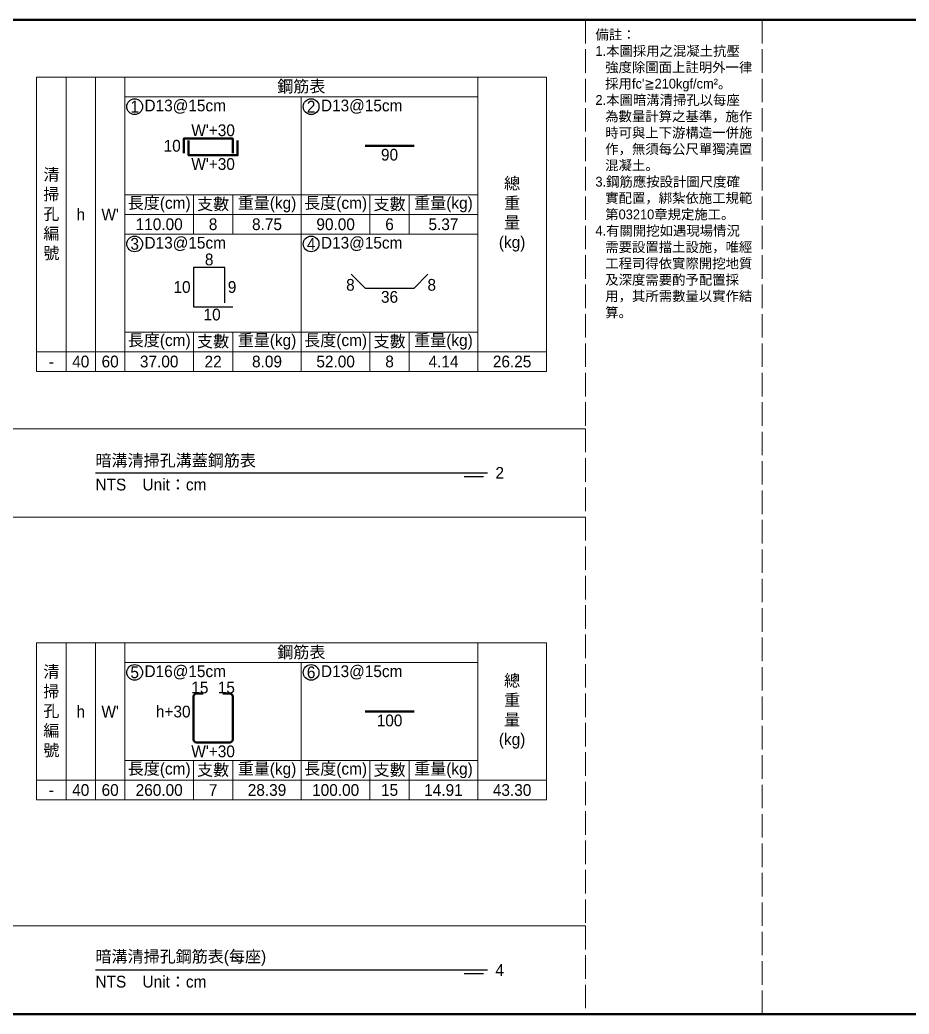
# Model space of a CAD drawing. Extents: x -7340 to 3675, y -3342 to 777.
# Drawn here: x -3019 to -2565, y -507 to 0 of the extents above; entities that cross this region are included whole.
import ezdxf

# ---------------------------------------------------------------- set-up
doc = ezdxf.new("R2010")
doc.units = 0
doc.header["$MEASUREMENT"] = 0
doc.linetypes.add('ACAD_ISO02W100', pattern=[15, 12, -3])
for name, color, linetype, lineweight in [('一、1.基本-圖框', 7, 'Continuous', 20), ('一、3.基本-變更', 1, 'Continuous', 50), ('二、5.繪圖-鋼筋', 60, 'Continuous', 50)]:
    doc.layers.add(name, color=color, linetype=linetype, lineweight=lineweight)
doc.layers.add('一、4.基本-隱藏', color=9, linetype='ACAD_ISO02W100', lineweight=20, plot=False)
doc.layers.add('三、1.文字-說明文字', color=2, linetype='Continuous')
doc.layers.add('三、3.文字-註解文字', color=2, linetype='Continuous')
doc.styles.add('次圖名(詳圖)', font='MS PGothic.ttf', dxfattribs={"height": 6})
doc.styles.add('註解文字(詳圖)', font='MS PGothic.ttf', dxfattribs={"height": 5})

msp = doc.modelspace()

# ---------------------------------------------------------------- linework, layer by layer
at = {"layer": '一、1.基本-圖框'}
for points in [[(-3010, -169.25), (-2995, -169.25), (-2995, -29.25), (-3010, -29.25)], [(-2995, -169.25), (-2980, -169.25), (-2980, -29.25), (-2995, -29.25)], [(-2980, -169.25), (-2965, -169.25), (-2965, -29.25), (-2980, -29.25)], [(-2965, -39.25), (-2785, -39.25), (-2785, -29.25), (-2965, -29.25)], [(-2750, -169.25), (-2785, -169.25), (-2785, -29.25), (-2750, -29.25)], [(-2965, -39.25), (-2875, -39.25), (-2875, -89.25), (-2965, -89.25)], [(-2875, -39.25), (-2785, -39.25), (-2785, -89.25), (-2875, -89.25)], [(-2965, -89.25), (-2930, -89.25), (-2930, -99.25), (-2965, -99.25)], [(-2930, -89.25), (-2910, -89.25), (-2910, -99.25), (-2930, -99.25)], [(-2910, -89.25), (-2875, -89.25), (-2875, -99.25), (-2910, -99.25)], [(-2875, -89.25), (-2840, -89.25), (-2840, -99.25), (-2875, -99.25)], [(-2840, -89.25), (-2820, -89.25), (-2820, -99.25), (-2840, -99.25)], [(-2820, -89.25), (-2785, -89.25), (-2785, -99.25), (-2820, -99.25)], [(-2965, -99.25), (-2930, -99.25), (-2930, -109.25), (-2965, -109.25)], [(-2930, -99.25), (-2910, -99.25), (-2910, -109.25), (-2930, -109.25)], [(-2910, -99.25), (-2875, -99.25), (-2875, -109.25), (-2910, -109.25)], [(-2875, -99.25), (-2840, -99.25), (-2840, -109.25), (-2875, -109.25)], [(-2840, -99.25), (-2820, -99.25), (-2820, -109.25), (-2840, -109.25)], [(-2820, -99.25), (-2785, -99.25), (-2785, -109.25), (-2820, -109.25)], [(-2965, -109.25), (-2875, -109.25), (-2875, -159.25), (-2965, -159.25)], [(-2875, -109.25), (-2785, -109.25), (-2785, -159.25), (-2875, -159.25)], [(-2965, -159.25), (-2930, -159.25), (-2930, -169.25), (-2965, -169.25)], [(-2930, -159.25), (-2910, -159.25), (-2910, -169.25), (-2930, -169.25)], [(-2910, -159.25), (-2875, -159.25), (-2875, -169.25), (-2910, -169.25)], [(-2875, -159.25), (-2840, -159.25), (-2840, -169.25), (-2875, -169.25)], [(-2840, -159.25), (-2820, -159.25), (-2820, -169.25), (-2840, -169.25)], [(-2820, -159.25), (-2785, -159.25), (-2785, -169.25), (-2820, -169.25)], [(-3010, -169.25), (-2995, -169.25), (-2995, -179.25), (-3010, -179.25)], [(-2995, -169.25), (-2980, -169.25), (-2980, -179.25), (-2995, -179.25)], [(-2980, -169.25), (-2965, -169.25), (-2965, -179.25), (-2980, -179.25)], [(-2965, -169.25), (-2930, -169.25), (-2930, -179.25), (-2965, -179.25)], [(-2930, -169.25), (-2910, -169.25), (-2910, -179.25), (-2930, -179.25)], [(-2910, -169.25), (-2875, -169.25), (-2875, -179.25), (-2910, -179.25)], [(-2875, -169.25), (-2840, -169.25), (-2840, -179.25), (-2875, -179.25)], [(-2840, -169.25), (-2820, -169.25), (-2820, -179.25), (-2840, -179.25)], [(-2820, -169.25), (-2785, -169.25), (-2785, -179.25), (-2820, -179.25)], [(-2785, -169.25), (-2750, -169.25), (-2750, -179.25), (-2785, -179.25)], [(-3010, -387.75), (-2995, -387.75), (-2995, -317.75), (-3010, -317.75)], [(-2995, -387.75), (-2980, -387.75), (-2980, -317.75), (-2995, -317.75)], [(-2980, -387.75), (-2965, -387.75), (-2965, -317.75), (-2980, -317.75)], [(-2965, -327.75), (-2785, -327.75), (-2785, -317.75), (-2965, -317.75)], [(-2750, -387.75), (-2785, -387.75), (-2785, -317.75), (-2750, -317.75)], [(-2965, -327.75), (-2875, -327.75), (-2875, -377.75), (-2965, -377.75)], [(-2875, -327.75), (-2785, -327.75), (-2785, -377.75), (-2875, -377.75)], [(-2965, -377.75), (-2930, -377.75), (-2930, -387.75), (-2965, -387.75)], [(-2930, -377.75), (-2910, -377.75), (-2910, -387.75), (-2930, -387.75)], [(-2910, -377.75), (-2875, -377.75), (-2875, -387.75), (-2910, -387.75)], [(-2875, -377.75), (-2840, -377.75), (-2840, -387.75), (-2875, -387.75)], [(-2840, -377.75), (-2820, -377.75), (-2820, -387.75), (-2840, -387.75)], [(-2820, -377.75), (-2785, -377.75), (-2785, -387.75), (-2820, -387.75)], [(-3010, -387.75), (-2995, -387.75), (-2995, -397.75), (-3010, -397.75)], [(-2995, -387.75), (-2980, -387.75), (-2980, -397.75), (-2995, -397.75)], [(-2980, -387.75), (-2965, -387.75), (-2965, -397.75), (-2980, -397.75)], [(-2965, -387.75), (-2930, -387.75), (-2930, -397.75), (-2965, -397.75)], [(-2930, -387.75), (-2910, -387.75), (-2910, -397.75), (-2930, -397.75)], [(-2910, -387.75), (-2875, -387.75), (-2875, -397.75), (-2910, -397.75)], [(-2875, -387.75), (-2840, -387.75), (-2840, -397.75), (-2875, -397.75)], [(-2840, -387.75), (-2820, -387.75), (-2820, -397.75), (-2840, -397.75)], [(-2820, -387.75), (-2785, -387.75), (-2785, -397.75), (-2820, -397.75)], [(-2785, -387.75), (-2750, -387.75), (-2750, -397.75), (-2785, -397.75)]]:
    msp.add_lwpolyline(points, close=True, dxfattribs=at)
at = {"layer": '一、3.基本-變更'}
msp.add_lwpolyline([(-3420, 0), (0, 0), (0, -507), (-3420, -507)], close=True, dxfattribs=at)
at = {"layer": '一、4.基本-隱藏'}
for points in [[(-3420, 0), (-2640, 0), (-2640, -507), (-3420, -507)], [(-3030, 0), (-2730, 0), (-2730, -208.5), (-3030, -208.5)], [(-3030, -208.5), (-2730, -208.5), (-2730, -253.5), (-3030, -253.5)], [(-3030, -253.5), (-2730, -253.5), (-2730, -462), (-3030, -462)], [(-3030, -462), (-2730, -462), (-2730, -507), (-3030, -507)]]:
    msp.add_lwpolyline(points, close=True, dxfattribs=at)
msp.add_lwpolyline([(-3420, -507), (-2640, -507)], dxfattribs=at)
at = {"layer": '三、3.文字-註解文字'}
for points in [[(-2914, -144.25), (-2914, -126.25), (-2930, -126.25), (-2930, -146.25), (-2910, -146.25)], [(-2849.571, -129.679), (-2842.5, -136.75), (-2817.5, -136.75), (-2810.429, -129.679)], [(-2980, -231), (-2780, -231)], [(-2782, -233), (-2792, -233)], [(-2980, -484.5), (-2780, -484.5)], [(-2782, -486.5), (-2792, -486.5)]]:
    msp.add_lwpolyline(points, dxfattribs=at)
for centre in [(-2960, -44.25), (-2870, -44.25), (-2960, -114.25), (-2870, -114.25), (-2960, -332.75), (-2870, -332.75)]:
    msp.add_circle(centre, 4, dxfattribs=at)
at = {"layer": '二、5.繪圖-鋼筋'}
for points in [[(-2935, -68), (-2935, -60.5), (-2910, -60.5), (-2910, -68)], [(-2932.5, -61.5), (-2932.5, -69), (-2907.5, -69), (-2907.5, -61.5)], [(-2842.5, -64.25), (-2817.5, -64.25)], [(-2842.5, -352.75), (-2817.5, -352.75)]]:
    msp.add_lwpolyline(points, dxfattribs=at)
msp.add_lwpolyline([(-2925, -343.5), (-2928.5, -343.5, 0.4142136), (-2930, -345), (-2930, -367, 0.4142136), (-2928.5, -368.5), (-2911.5, -368.5, 0.4142136), (-2910, -367), (-2910, -345, 0.4142136), (-2911.5, -343.5), (-2915, -343.5)], format="xyb", dxfattribs=at)

# ---------------------------------------------------------------- texts
at = {"layer": '一、1.基本-圖框', "char_height": 6, "attachment_point": 5, "style": '註解文字(詳圖)'}
for s, width, insert in [('{\\fMS PGothic|b0|i0|c128|p34;鋼筋表}', 94.24964, (-2875, -34.25)), ('清掃孔{\\fMS PGothic|b0|i0|c128|p34;編號}', 12.98354, (-3002.5, -99.25)), ('{\\fMS PGothic|b0|i0|c128|p34;總重量(kg)}', 6, (-2767.5, -99.25)), ('{\\fMS PGothic|b0|i0|c128|p34;長度(cm)}', 35.02324, (-2947.5, -94.25)), ('{\\fMS PGothic|b0|i0|c128|p34;支數}', 19.27354, (-2920, -94.25)), ('{\\fMS PGothic|b0|i0|c128|p34;重量(kg)}', 30.27214, (-2892.5, -94.25)), ('{\\fMS PGothic|b0|i0|c128|p34;長度(cm)}', 35.02324, (-2857.5, -94.25)), ('{\\fMS PGothic|b0|i0|c128|p34;支數}', 19.27354, (-2830, -94.25)), ('{\\fMS PGothic|b0|i0|c128|p34;重量(kg)}', 30.27214, (-2802.5, -94.25)), ('{\\fMS PGothic|b0|i0|c128|p34;h}', 12.98354, (-2987.5, -99.25)), ("W'", 22.32258, (-2972.5, -99.25)), ('{\\fMS PGothic|b0|i0|c128|p34;長度(cm)}', 35.02324, (-2947.5, -164.25)), ('{\\fMS PGothic|b0|i0|c128|p34;支數}', 19.27354, (-2920, -164.25)), ('{\\fMS PGothic|b0|i0|c128|p34;重量(kg)}', 30.27214, (-2892.5, -164.25)), ('{\\fMS PGothic|b0|i0|c128|p34;長度(cm)}', 35.02324, (-2857.5, -164.25)), ('{\\fMS PGothic|b0|i0|c128|p34;支數}', 19.27354, (-2830, -164.25)), ('{\\fMS PGothic|b0|i0|c128|p34;重量(kg)}', 30.27214, (-2802.5, -164.25)), ('{\\fMS PGothic|b0|i0|c128|p34;鋼筋表}', 94.24964, (-2875, -322.75)), ('清掃孔{\\fMS PGothic|b0|i0|c128|p34;編號}', 12.98354, (-3002.5, -352.75)), ('{\\fMS PGothic|b0|i0|c128|p34;總重量(kg)}', 6, (-2767.5, -352.75)), ('{\\fMS PGothic|b0|i0|c128|p34;h}', 12.98354, (-2987.5, -352.75)), ("W'", 22.32258, (-2972.5, -352.75)), ('{\\fMS PGothic|b0|i0|c128|p34;長度(cm)}', 35.02324, (-2947.5, -382.75)), ('{\\fMS PGothic|b0|i0|c128|p34;支數}', 19.27354, (-2920, -382.75)), ('{\\fMS PGothic|b0|i0|c128|p34;重量(kg)}', 30.27214, (-2892.5, -382.75)), ('{\\fMS PGothic|b0|i0|c128|p34;長度(cm)}', 35.02324, (-2857.5, -382.75)), ('{\\fMS PGothic|b0|i0|c128|p34;支數}', 19.27354, (-2830, -382.75)), ('{\\fMS PGothic|b0|i0|c128|p34;重量(kg)}', 30.27214, (-2802.5, -382.75))]:
    msp.add_mtext_dynamic_manual_height_columns(s, width=width, gutter_width=30, heights=[0], dxfattribs=dict(at, insert=insert))
at = {"layer": '三、1.文字-說明文字', "insert": (-2725, -5), "char_height": 5, "attachment_point": 1, "style": '註解文字(詳圖)'}
msp.add_mtext_dynamic_manual_height_columns("{\\fMS PGothic|b0|i0|c128|p34;備註：\\P\\pi-5,l5;1.本圖採用之混凝土抗壓強度除圖面上註明外一律採用fc'≧210kgf/cm²。\\P2.本圖暗溝清掃孔以每座為數量計算之基準，施作時可與上下游構造一併施作，無須每公尺單獨澆置混凝土。\\P3.鋼筋應按設計圖尺度確實配置，綁紮依施工規範第03210章規定施工。\\P4.有關開挖如遇現場情況需要設置擋土設施，唯經工程司得依實際開挖地質及深度需要酌予配置採用，其所需數量以實作結算。}", width=80, gutter_width=30, heights=[0], dxfattribs=at)
at = {"layer": '三、3.文字-註解文字', "char_height": 6}
for s, width, gutter_width, insert, attachment_point, style in [('D13@15cm', 6.06582, 30, (-2955, -44.25), 4, '註解文字(詳圖)'), ('{\\fMS PGothic|b0|i0|c128|p34;D1}3{\\fMS PGothic|b0|i0|c128|p34;@}1{\\fMS PGothic|b0|i0|c128|p34;5cm}', 6.06582, 30, (-2865, -44.25), 4, '註解文字(詳圖)'), ('1', 8.38231, 30, (-2960, -44.25), 5, '註解文字(詳圖)'), ('2', 8.38231, 30, (-2870, -44.25), 5, '註解文字(詳圖)'), ('110.00', 9.06048, 30, (-2947.5, -104.25), 5, '註解文字(詳圖)'), ('8', 9.06048, 30, (-2920, -104.25), 5, '註解文字(詳圖)'), ('8.75', 9.06048, 30, (-2892.5, -104.25), 5, '註解文字(詳圖)'), ('90.00', 9.06048, 30, (-2857.5, -104.25), 5, '註解文字(詳圖)'), ('6', 9.06048, 30, (-2830, -104.25), 5, '註解文字(詳圖)'), ('5.37', 9.06048, 30, (-2802.5, -104.25), 5, '註解文字(詳圖)'), ('3', 8.38231, 30, (-2960, -114.25), 5, '註解文字(詳圖)'), ('D13@15cm', 6.06582, 30, (-2955, -114.25), 4, '註解文字(詳圖)'), ('4', 8.38231, 30, (-2870, -114.25), 5, '註解文字(詳圖)'), ('D13@15cm', 6.06582, 30, (-2865, -114.25), 4, '註解文字(詳圖)'), ('40', 9.06048, 30, (-2987.5, -174.25), 5, '註解文字(詳圖)'), ('6{\\fMS PGothic|b0|i0|c128|p34;0}', 9.06048, 30, (-2972.5, -174.25), 5, '註解文字(詳圖)'), ('37.00', 9.06048, 30, (-2947.5, -174.25), 5, '註解文字(詳圖)'), ('22', 9.06048, 30, (-2920, -174.25), 5, '註解文字(詳圖)'), ('8.09', 9.06048, 30, (-2892.5, -174.25), 5, '註解文字(詳圖)'), ('52.00', 9.06048, 30, (-2857.5, -174.25), 5, '註解文字(詳圖)'), ('8', 9.06048, 30, (-2830, -174.25), 5, '註解文字(詳圖)'), ('4.14', 9.06048, 30, (-2802.5, -174.25), 5, '註解文字(詳圖)'), ('26.25', 9.06048, 30, (-2767.5, -174.25), 5, '註解文字(詳圖)'), ('-', 9.06048, 30, (-3002.5, -174.25), 5, '註解文字(詳圖)'), ('{\\fMS PGothic|b0|i0|c128|p34;暗溝清掃孔}溝蓋{\\fMS PGothic|b0|i0|c128|p34;鋼筋表}', 134.12151, 15, (-2980, -225), 4, '次圖名(詳圖)'), ('2', 3, 15, (-2776, -231), 4, '次圖名(詳圖)'), ('NTS{\\fMS PGothic|b0|i0|c128|p34;^IUnit：cm}', 136.03259, 15, (-2980, -237), 4, '次圖名(詳圖)'), ('{\\fMS PGothic|b0|i0|c128|p34;D1}6{\\fMS PGothic|b0|i0|c128|p34;@15cm}', 6.06582, 30, (-2955, -332.75), 4, '註解文字(詳圖)'), ('{\\fMS PGothic|b0|i0|c128|p34;D1}3{\\fMS PGothic|b0|i0|c128|p34;@}1{\\fMS PGothic|b0|i0|c128|p34;5cm}', 6.06582, 30, (-2865, -332.75), 4, '註解文字(詳圖)'), ('5', 8.38231, 30, (-2960, -332.75), 5, '註解文字(詳圖)'), ('6', 8.38231, 30, (-2870, -332.75), 5, '註解文字(詳圖)'), ('40', 9.06048, 30, (-2987.5, -392.75), 5, '註解文字(詳圖)'), ('6{\\fMS PGothic|b0|i0|c128|p34;0}', 9.06048, 30, (-2972.5, -392.75), 5, '註解文字(詳圖)'), ('260.00', 9.06048, 30, (-2947.5, -392.75), 5, '註解文字(詳圖)'), ('7', 9.06048, 30, (-2920, -392.75), 5, '註解文字(詳圖)'), ('28.39', 9.06048, 30, (-2892.5, -392.75), 5, '註解文字(詳圖)'), ('{\\fMS PGothic|b0|i0|c128|p34;100}.00', 9.06048, 30, (-2857.5, -392.75), 5, '註解文字(詳圖)'), ('15', 9.06048, 30, (-2830, -392.75), 5, '註解文字(詳圖)'), ('14.91', 9.06048, 30, (-2802.5, -392.75), 5, '註解文字(詳圖)'), ('43.30', 9.06048, 30, (-2767.5, -392.75), 5, '註解文字(詳圖)'), ('-', 9.06048, 30, (-3002.5, -392.75), 5, '註解文字(詳圖)'), ('{\\fMS PGothic|b0|i0|c128|p34;暗溝清掃孔鋼筋表}(每座)', 134.12151, 15, (-2980, -478.5), 4, '次圖名(詳圖)'), ('4', 3, 15, (-2776, -484.5), 4, '次圖名(詳圖)'), ('NTS{\\fMS PGothic|b0|i0|c128|p34;^IUnit：cm}', 136.03259, 15, (-2980, -490.5), 4, '次圖名(詳圖)')]:
    msp.add_mtext_dynamic_manual_height_columns(s, width=width, gutter_width=gutter_width, heights=[0], dxfattribs=dict(at, insert=insert, attachment_point=attachment_point, style=style))
at = {"layer": '二、5.繪圖-鋼筋', "char_height": 6, "style": '註解文字(詳圖)'}
for s, width, insert, attachment_point in [("{\\fMS PGothic|b0|i0|c128|p34;W'}+3{\\fMS PGothic|b0|i0|c128|p34;0}", 3.56631, (-2920, -53.277), 2), ('{\\fMS PGothic|b0|i0|c128|p34;10}', 8.87231, (-2936.5, -64.25), 6), ('90', 3.56631, (-2830, -65.75), 2), ("{\\fMS PGothic|b0|i0|c128|p34;W'}+3{\\fMS PGothic|b0|i0|c128|p34;0}", 3.56631, (-2920, -70.5), 2), ('{\\fMS PGothic|b0|i0|c128|p34;8}', 3.56631, (-2922, -125.25), 8), ('{\\fMS PGothic|b0|i0|c128|p34;10}', 8.87231, (-2931.5, -136.25), 6), ('9', 8.87231, (-2912.5, -136.25), 4), ('8', 3.56631, (-2849.978, -132.106), 2), ('8', 3.56631, (-2808.482, -132.106), 2), ('36', 3.56631, (-2830, -138.25), 2), ('10', 3.56631, (-2920.5, -147.25), 2), ('15', 8.87231, (-2926.75, -343.5), 8), ('15', 8.87231, (-2913.25, -343.5), 8), ('{\\fMS PGothic|b0|i0|c128|p34;h+}3{\\fMS PGothic|b0|i0|c128|p34;0}', 8.87231, (-2931.5, -352.75), 6), ('100', 3.56631, (-2830, -354.25), 2), ("{\\fMS PGothic|b0|i0|c128|p34;W'+}3{\\fMS PGothic|b0|i0|c128|p34;0}", 3.56631, (-2920, -370), 2)]:
    msp.add_mtext_dynamic_manual_height_columns(s, width=width, gutter_width=30, heights=[0], dxfattribs=dict(at, insert=insert, attachment_point=attachment_point))

doc.saveas('drawing.dxf')
